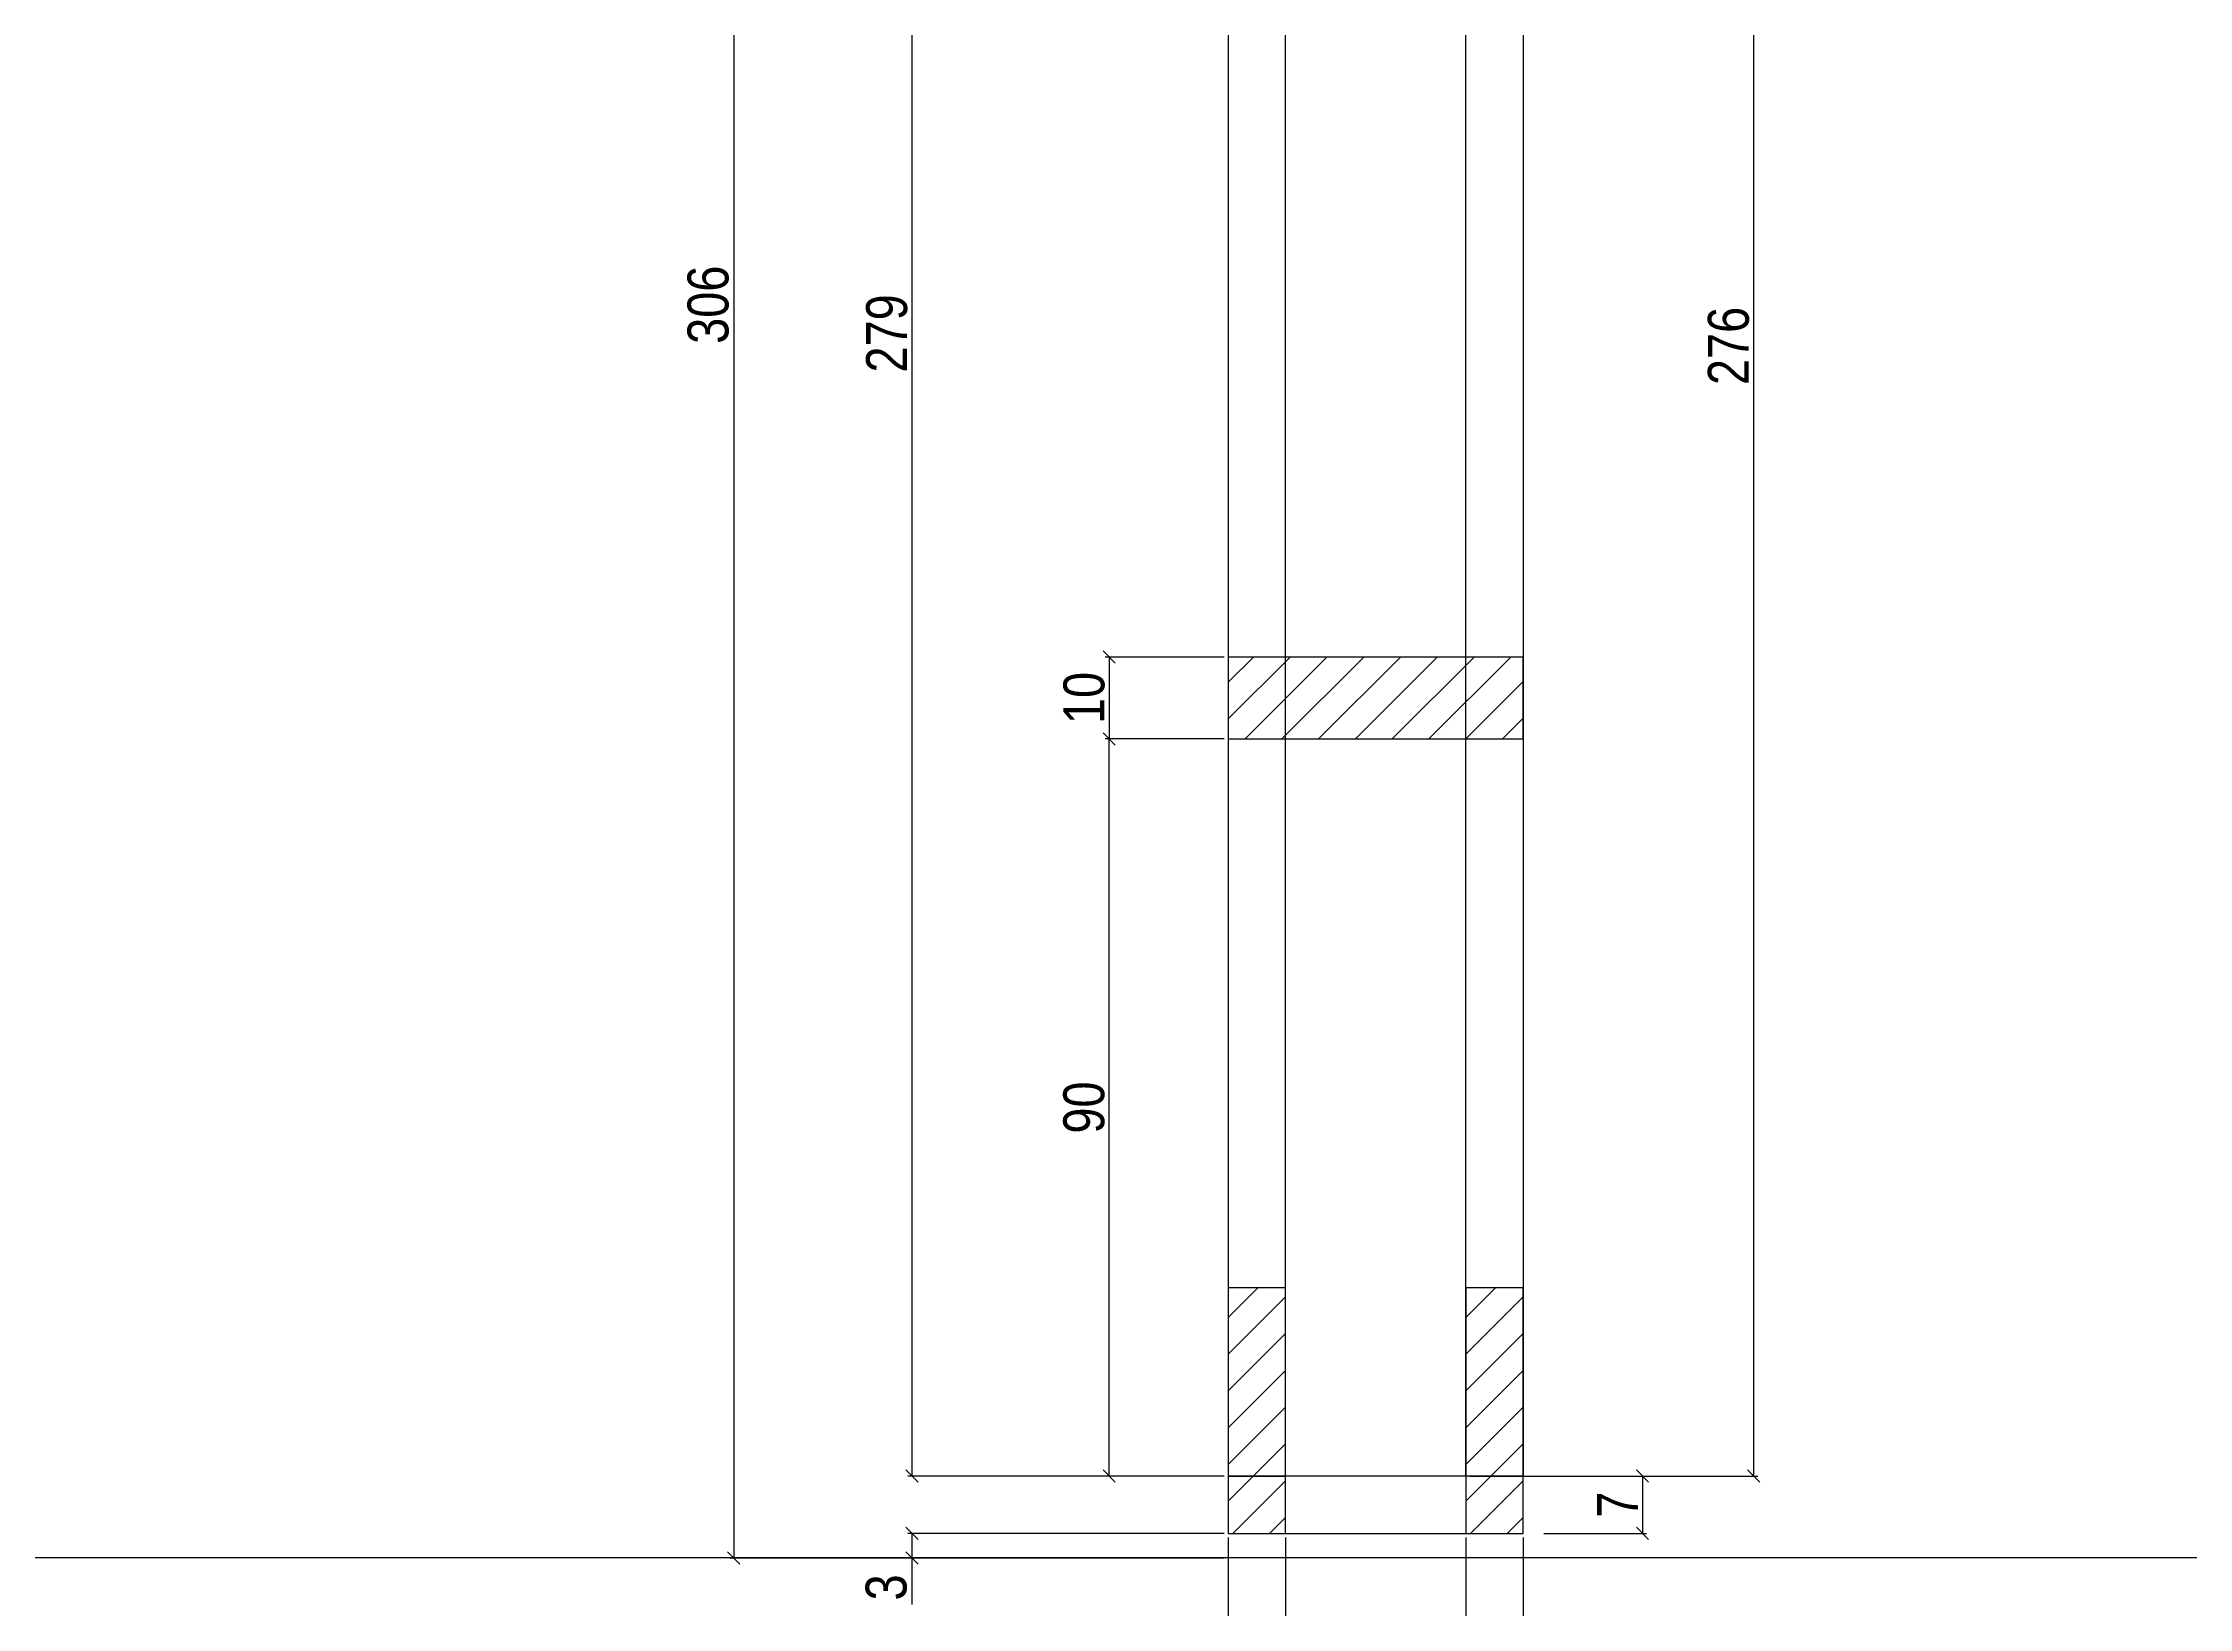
# Model space of a CAD drawing. Extents: x 17311 to 161354, y 153625 to 211469.
# Drawn here: x 20273 to 20797, y 205495 to 205877 of the extents above; entities that cross this region are included whole.
import ezdxf

# ---------------------------------------------------------------- set-up
doc = ezdxf.new("R2010")
doc.units = 0
doc.layers.get('0').update_dxf_attribs({"linetype": 'CONTINUOUS'})
doc.layers.get('DEFPOINTS').update_dxf_attribs({"linetype": 'CONTINUOUS'})
for name, color, linetype in [('COTA', 241, 'CONTINUOUS'), ('detalhes', 4, 'CONTINUOUS'), ('TIRAS REESCORAMENTO', 252, 'CONTINUOUS')]:
    doc.layers.add(name, color=color, linetype=linetype)
doc.styles.add('COTA TECNICA 2X', font='techl___.ttf', dxfattribs={"height": 10})
doc.dimstyles.new('SECAO', dxfattribs={"dimscale": 0.333333, "dimtxt": 5, "dimasz": 9, "dimexe": 3, "dimexo": 3, "dimgap": 3, "dimtad": 1, "dimdec": 1, "dimlfac": 0.5, "dimzin": 12, "dimdsep": 46, "dimtxsty": 'COTA TECNICA 2X', "dimblk1": 'OBLIQUE', "dimblk2": 'OBLIQUE', "dimsah": 1, "dimcen": 0.9, "dimclrd": 4, "dimclre": 4, "dimclrt": 240, "dimadec": 1, "dimazin": 3, "dimtfac": 1, "dimtdec": 1, "dimtmove": 0, "dimatfit": 3, "dimfxl": 1, "dimtolj": 1, "dimtzin": 12, "dimarcsym": 0})

# ---------------------------------------------------------------- blocks, each defined once
blk = doc.blocks.new('_Oblique')
at = {"color": 0, "linetype": 'ByBlock', "lineweight": -2}
blk.add_line((-0.5, -0.5), (0.5, 0.5), dxfattribs=at)
blk = doc.blocks.new('*D3205')
at = {"layer": 'DEFPOINTS', "color": 0, "transparency": 16777216}
for p in [(20562.17, 206085.37), (20484.88, 205527.28), (20562.17, 205527.28)]:
    blk.add_point(p, dxfattribs=at)
at = {"layer": 'detalhes', "color": 4, "lineweight": -2, "transparency": 16777216}
for p, q in [((20561.17, 206085.37), (20483.88, 206085.37)), ((20484.88, 206085.37), (20484.88, 205527.28)), ((20561.17, 205527.28), (20483.88, 205527.28))]:
    blk.add_line(p, q, dxfattribs=at)
at = {"layer": 'detalhes', "color": 4, "lineweight": -2, "transparency": 16777216, "xscale": 3, "yscale": 3, "zscale": 3}
for p, rotation in [((20484.88, 206085.37), 90), ((20484.88, 205527.28), 270)]:
    blk.add_blockref('_Oblique', p, dxfattribs=dict(at, rotation=rotation))
at = {"layer": 'detalhes', "color": 240, "transparency": 16777216, "insert": (20478.78, 205806.33), "char_height": 10, "attachment_point": 5, "rotation": 90, "style": 'COTA TECNICA 2X'}
blk.add_mtext('\\A1;279', dxfattribs=at)
blk = doc.blocks.new('*D3206')
at = {"layer": 'DEFPOINTS', "color": 0, "transparency": 16777216}
for p in [(20562.17, 205513.28), (20634.17, 205513.28), (20634.17, 205455.82)]:
    blk.add_point(p, dxfattribs=at)
at = {"layer": 'detalhes', "color": 4, "lineweight": -2, "transparency": 16777216}
for p, q in [((20562.17, 205512.28), (20562.17, 205454.82)), ((20634.17, 205512.28), (20634.17, 205454.82)), ((20562.17, 205455.82), (20634.17, 205455.82))]:
    blk.add_line(p, q, dxfattribs=at)
at = {"layer": 'detalhes', "color": 4, "lineweight": -2, "transparency": 16777216, "xscale": 3, "yscale": 3, "zscale": 3, "rotation": 180}
blk.add_blockref('_Oblique', (20562.17, 205455.82), dxfattribs=at)
at = {"layer": 'detalhes', "color": 4, "lineweight": -2, "transparency": 16777216, "xscale": 3, "yscale": 3, "zscale": 3}
blk.add_blockref('_Oblique', (20634.17, 205455.82), dxfattribs=at)
at = {"layer": 'detalhes', "color": 240, "transparency": 16777216, "insert": (20593.17, 205462.04), "char_height": 10, "attachment_point": 5, "style": 'COTA TECNICA 2X'}
blk.add_mtext('\\A1;36', dxfattribs=at)
blk = doc.blocks.new('*D3207')
at = {"layer": 'DEFPOINTS', "color": 0, "transparency": 16777216}
for p in [(20576.17, 205513.28), (20620.17, 205513.28), (20620.17, 205481.54)]:
    blk.add_point(p, dxfattribs=at)
at = {"layer": 'detalhes', "color": 4, "lineweight": -2, "transparency": 16777216}
for p, q in [((20576.17, 205512.28), (20576.17, 205480.54)), ((20620.17, 205512.28), (20620.17, 205480.54)), ((20576.17, 205481.54), (20620.17, 205481.54))]:
    blk.add_line(p, q, dxfattribs=at)
at = {"layer": 'detalhes', "color": 4, "lineweight": -2, "transparency": 16777216, "xscale": 3, "yscale": 3, "zscale": 3, "rotation": 180}
blk.add_blockref('_Oblique', (20576.17, 205481.54), dxfattribs=at)
at = {"layer": 'detalhes', "color": 4, "lineweight": -2, "transparency": 16777216, "xscale": 3, "yscale": 3, "zscale": 3}
blk.add_blockref('_Oblique', (20620.17, 205481.54), dxfattribs=at)
at = {"layer": 'detalhes', "color": 240, "transparency": 16777216, "insert": (20593.17, 205487.54), "char_height": 10, "attachment_point": 5, "style": 'COTA TECNICA 2X'}
blk.add_mtext('\\A1;22', dxfattribs=at)
blk = doc.blocks.new('*D3210')
at = {"layer": 'DEFPOINTS', "color": 0, "transparency": 16777216}
for p in [(20562.17, 205727.3), (20533.07, 205707.3), (20562.17, 205707.3)]:
    blk.add_point(p, dxfattribs=at)
at = {"layer": 'detalhes', "color": 4, "lineweight": -2, "transparency": 16777216}
for p, q in [((20561.17, 205727.3), (20532.07, 205727.3)), ((20533.07, 205727.3), (20533.07, 205707.3)), ((20561.17, 205707.3), (20532.07, 205707.3))]:
    blk.add_line(p, q, dxfattribs=at)
at = {"layer": 'detalhes', "color": 4, "lineweight": -2, "transparency": 16777216, "xscale": 3, "yscale": 3, "zscale": 3}
for p, rotation in [((20533.07, 205727.3), 90), ((20533.07, 205707.3), 270)]:
    blk.add_blockref('_Oblique', p, dxfattribs=dict(at, rotation=rotation))
at = {"layer": 'detalhes', "color": 240, "transparency": 16777216, "insert": (20526.97, 205717.3), "char_height": 10, "attachment_point": 5, "rotation": 90, "style": 'COTA TECNICA 2X'}
blk.add_mtext('\\A1;10', dxfattribs=at)
blk = doc.blocks.new('*D3213')
at = {"layer": 'DEFPOINTS', "color": 0, "transparency": 16777216}
for p in [(20576.17, 206119.37), (20441.38, 205507.28), (20562.17, 205507.28)]:
    blk.add_point(p, dxfattribs=at)
at = {"layer": 'detalhes', "color": 4, "lineweight": -2, "transparency": 16777216}
for p, q in [((20575.17, 206119.37), (20440.38, 206119.37)), ((20441.38, 206119.37), (20441.38, 205507.28)), ((20561.17, 205507.28), (20440.38, 205507.28))]:
    blk.add_line(p, q, dxfattribs=at)
at = {"layer": 'detalhes', "color": 4, "lineweight": -2, "transparency": 16777216, "xscale": 3, "yscale": 3, "zscale": 3}
for p, rotation in [((20441.38, 206119.37), 90), ((20441.38, 205507.28), 270)]:
    blk.add_blockref('_Oblique', p, dxfattribs=dict(at, rotation=rotation))
at = {"layer": 'detalhes', "color": 240, "transparency": 16777216, "insert": (20435.16, 205813.33), "char_height": 10, "attachment_point": 5, "rotation": 90, "style": 'COTA TECNICA 2X'}
blk.add_mtext('\\A1;306', dxfattribs=at)
blk = doc.blocks.new('*D3214')
at = {"layer": 'DEFPOINTS', "color": 0, "transparency": 16777216}
for p in [(20562.17, 205513.28), (20484.88, 205507.28), (20562.17, 205507.28)]:
    blk.add_point(p, dxfattribs=at)
at = {"layer": 'detalhes', "color": 4, "lineweight": -2, "transparency": 16777216}
for p, q in [((20561.17, 205513.28), (20483.88, 205513.28)), ((20484.88, 205513.28), (20484.88, 205507.28)), ((20561.17, 205507.28), (20483.88, 205507.28)), ((20484.88, 205507.28), (20484.88, 205495.95))]:
    blk.add_line(p, q, dxfattribs=at)
at = {"layer": 'detalhes', "color": 4, "lineweight": -2, "transparency": 16777216, "xscale": 3, "yscale": 3, "zscale": 3}
for p, rotation in [((20484.88, 205513.28), 90), ((20484.88, 205507.28), 270)]:
    blk.add_blockref('_Oblique', p, dxfattribs=dict(at, rotation=rotation))
at = {"layer": 'detalhes', "color": 240, "transparency": 16777216, "insert": (20478.66, 205500.11), "char_height": 10, "attachment_point": 5, "rotation": 90, "style": 'COTA TECNICA 2X'}
blk.add_mtext('\\A1;3', dxfattribs=at)
blk = doc.blocks.new('*D3217')
at = {"layer": 'DEFPOINTS', "color": 0, "transparency": 16777216}
for p in [(20533.07, 205707.3), (20562.17, 205707.3), (20561.17, 205527.28)]:
    blk.add_point(p, dxfattribs=at)
at = {"layer": 'detalhes', "color": 4, "lineweight": -2, "transparency": 16777216}
for p, q in [((20561.17, 205707.3), (20532.07, 205707.3)), ((20533.07, 205527.28), (20533.07, 205707.3)), ((20560.17, 205527.28), (20532.07, 205527.28))]:
    blk.add_line(p, q, dxfattribs=at)
at = {"layer": 'detalhes', "color": 4, "lineweight": -2, "transparency": 16777216, "xscale": 3, "yscale": 3, "zscale": 3}
for p, rotation in [((20533.07, 205707.3), 90), ((20533.07, 205527.28), 270)]:
    blk.add_blockref('_Oblique', p, dxfattribs=dict(at, rotation=rotation))
at = {"layer": 'detalhes', "color": 240, "transparency": 16777216, "insert": (20526.94, 205617.29), "char_height": 10, "attachment_point": 5, "rotation": 90, "style": 'COTA TECNICA 2X'}
blk.add_mtext('\\A1;90', dxfattribs=at)
blk = doc.blocks.new('*D3220')
at = {"layer": 'DEFPOINTS', "color": 0, "transparency": 16777216}
for p in [(20635.17, 206079.25), (20635.17, 205527.28), (20690.47, 205527.28)]:
    blk.add_point(p, dxfattribs=at)
at = {"layer": 'detalhes', "color": 4, "lineweight": -2, "transparency": 16777216}
for p, q in [((20636.17, 206079.25), (20691.47, 206079.25)), ((20690.47, 206079.25), (20690.47, 205527.28)), ((20636.17, 205527.28), (20691.47, 205527.28))]:
    blk.add_line(p, q, dxfattribs=at)
at = {"layer": 'detalhes', "color": 4, "lineweight": -2, "transparency": 16777216, "xscale": 3, "yscale": 3, "zscale": 3}
for p, rotation in [((20690.47, 206079.25), 90), ((20690.47, 205527.28), 270)]:
    blk.add_blockref('_Oblique', p, dxfattribs=dict(at, rotation=rotation))
at = {"layer": 'detalhes', "color": 240, "transparency": 16777216, "insert": (20684.36, 205803.26), "char_height": 10, "attachment_point": 5, "rotation": 90, "style": 'COTA TECNICA 2X'}
blk.add_mtext('\\A1;276', dxfattribs=at)
blk = doc.blocks.new('*D3221')
at = {"layer": 'DEFPOINTS', "color": 0, "transparency": 16777216}
for p in [(20620.17, 205527.28), (20638.23, 205513.28), (20663.32, 205513.28)]:
    blk.add_point(p, dxfattribs=at)
at = {"layer": 'detalhes', "color": 4, "lineweight": -2, "transparency": 16777216}
for p, q in [((20621.17, 205527.28), (20664.32, 205527.28)), ((20663.32, 205527.28), (20663.32, 205513.28)), ((20639.23, 205513.28), (20664.32, 205513.28))]:
    blk.add_line(p, q, dxfattribs=at)
at = {"layer": 'detalhes', "color": 4, "lineweight": -2, "transparency": 16777216, "xscale": 3, "yscale": 3, "zscale": 3}
for p, rotation in [((20663.32, 205527.28), 90), ((20663.32, 205513.28), 270)]:
    blk.add_blockref('_Oblique', p, dxfattribs=dict(at, rotation=rotation))
at = {"layer": 'detalhes', "color": 240, "transparency": 16777216, "insert": (20657.25, 205520.28), "char_height": 10, "attachment_point": 5, "rotation": 90, "style": 'COTA TECNICA 2X'}
blk.add_mtext('\\A1;7', dxfattribs=at)

msp = doc.modelspace()

# ---------------------------------------------------------------- hatches: boundary and pattern name
at = {"layer": 'COTA'}
h = msp.add_hatch(dxfattribs=at)
h.set_pattern_fill('ANSI31', color=256, scale=2, style=0)
h.set_pattern_definition([(45, (-3039.68, 7606), (-4.49012806, 4.49012806), [])])
h.paths.add_polyline_path([(20634.17, 205727.3), (20562.17, 205727.3), (20562.17, 205707.3), (20634.17, 205707.3)])
h = msp.add_hatch(dxfattribs=at)
h.set_pattern_fill('ANSI31', color=256, scale=2, style=0)
h.set_pattern_definition([(45, (717.9536, 199704.089), (-4.490128, 4.490128), [])])
h.paths.add_polyline_path([(20562.17, 205513.28), (20576.17, 205513.28), (20576.17, 205573.28), (20562.17, 205573.28)])
h = msp.add_hatch(dxfattribs=at)
h.set_pattern_fill('ANSI31', color=256, scale=2, style=0)
h.set_pattern_definition([(45, (775.9536, 199704.089), (-4.490128, 4.490128), [])])
h.paths.add_polyline_path([(20620.17, 205513.28), (20634.17, 205513.28), (20634.17, 205573.28), (20620.17, 205573.28)])

# ---------------------------------------------------------------- linework, layer by layer
at = {"linetype": 'Continuous'}
for points in [[(20562.17, 205527.28), (20576.17, 205527.28), (20576.17, 206085.37), (20562.17, 206085.37)], [(20634.17, 205527.28), (20620.17, 205527.28), (20620.17, 206079.25), (20634.17, 206079.25)], [(20562.17, 205513.28), (20576.17, 205513.28), (20576.17, 205573.28), (20562.17, 205573.28)], [(20620.17, 205513.28), (20634.17, 205513.28), (20634.17, 205573.28), (20620.17, 205573.28)]]:
    msp.add_lwpolyline(points, close=True, dxfattribs=at)
for points in [[(20562.17, 205707.3), (20634.17, 205707.3), (20634.17, 205727.3), (20562.17, 205727.3), (20562.17, 205707.3)], [(20584.17, 205513.28), (20634.17, 205513.28), (20634.17, 205527.28), (20562.17, 205527.28), (20562.17, 205513.28), (20584.17, 205513.28)]]:
    msp.add_lwpolyline(points, dxfattribs=at)
at = {"layer": 'TIRAS REESCORAMENTO', "linetype": 'ByBlock'}
msp.add_line((22634.59, 205507.37), (17860.1, 205507.37), dxfattribs=at)

# ---------------------------------------------------------------- dimensions: what is measured, and where the dimension line sits
at = {"layer": 'detalhes', "color": 3}
for base, p1, p2, picture, middle in [((20441.38, 205507.28), (20576.17, 206119.37), (20562.17, 205507.28), '*D3213', (20435.16, 205813.33)), ((20484.88, 205527.28), (20562.17, 206085.37), (20562.17, 205527.28), '*D3205', (20478.78, 205806.33)), ((20690.47, 205527.28), (20635.17, 206079.25), (20635.17, 205527.28), '*D3220', (20684.36, 205803.26)), ((20533.07, 205707.3), (20562.17, 205727.3), (20562.17, 205707.3), '*D3210', (20526.97, 205717.3)), ((20533.07, 205707.3), (20561.17, 205527.28), (20562.17, 205707.3), '*D3217', (20526.94, 205617.29)), ((20663.32, 205513.28), (20620.17, 205527.28), (20638.23, 205513.28), '*D3221', (20657.25, 205520.28)), ((20484.88, 205507.28), (20562.17, 205513.28), (20562.17, 205507.28), '*D3214', (20478.66, 205500.11))]:
    dim = msp.add_linear_dim(base=base, p1=p1, p2=p2, angle=90, dimstyle='SECAO', dxfattribs=at)
    dim.commit()
    dim.dimension.update_dxf_attribs({"geometry": picture, "text_midpoint": middle})
for base, p1, p2, picture, middle in [((20634.17, 205455.82), (20562.17, 205513.28), (20634.17, 205513.28), '*D3206', (20593.17, 205455.82)), ((20620.17, 205481.54), (20576.17, 205513.28), (20620.17, 205513.28), '*D3207', (20593.17, 205481.54))]:
    dim = msp.add_linear_dim(base=base, p1=p1, p2=p2, dimstyle='SECAO', dxfattribs=at)
    dim.commit()
    dim.dimension.update_dxf_attribs({"geometry": picture, "text_midpoint": middle, "dimtype": 160})

doc.saveas('drawing.dxf')
